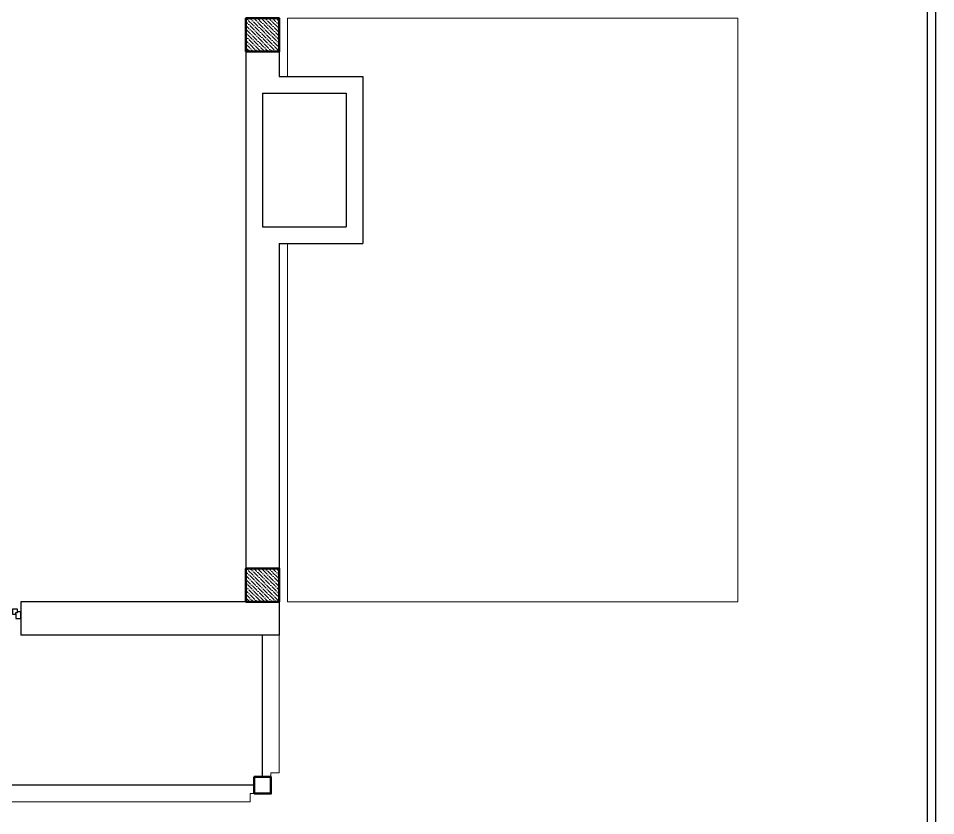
# Model space of a CAD drawing. Header units: millimetres. Extents: x -205382 to -191935, y -245869 to -242620.
# Drawn here: x -193173 to -192072, y -245048 to -244091 of the extents above; entities that cross this region are included whole.
import ezdxf

# ---------------------------------------------------------------- set-up
doc = ezdxf.new("R2010")
doc.units = ezdxf.units.MM
doc.header["$LTSCALE"] = 40
for name, color, linetype, lineweight in [('DIVAR 09', 7, 'Continuous', 9), ('DIVAR 30', 7, 'Continuous', 30), ('KALONA', 7, 'Continuous', 50), ('PENCERE', 5, 'Continuous', 30)]:
    doc.layers.add(name, color=color, linetype=linetype, lineweight=lineweight)

msp = doc.modelspace()

# ---------------------------------------------------------------- hatches: boundary and pattern name
at = {"layer": 'KALONA', "lineweight": 5, "ltscale": 100}
h = msp.add_hatch(dxfattribs=at)
h.set_pattern_fill('ANSI36', color=129, angle=90, style=0)
h.set_pattern_definition([(135, (-192899.5513, -244131.0427), (-6.17393, 1.6838), [7.9375, -1.5875, 0, -1.5875])])
h.paths.add_polyline_path([(-192899.6, -244131), (-192899.6, -244091), (-192859.6, -244091), (-192859.6, -244131)])
h = msp.add_hatch(dxfattribs=at)
h.set_pattern_fill('ANSI36', color=129, angle=90, style=0)
h.set_pattern_definition([(135, (-192899.5513, -244791.0427), (-6.17393, 1.6838), [7.9375, -1.5875, 0, -1.5875])])
h.paths.add_polyline_path([(-192899.6, -244791), (-192899.6, -244751), (-192859.6, -244751), (-192859.6, -244791)])

# ---------------------------------------------------------------- linework, layer by layer
for points in [[(-196187.4, -245739.3), (-192072.4, -245739.3), (-192072.4, -242799.3), (-196187.4, -242799.3)], [(-196177.4, -245729.3), (-192082.4, -245729.3), (-192082.4, -242809.3), (-196177.4, -242809.3)]]:
    msp.add_lwpolyline(points, close=True)
at = {"layer": 'DIVAR 09', "ltscale": 5}
for p, q in [((-192849.6, -244161), (-192849.6, -244091)), ((-192849.6, -244091), (-192309.6, -244091)), ((-192309.6, -244091), (-192309.6, -244791)), ((-192849.6, -244791), (-192849.6, -244361)), ((-192309.6, -244791), (-192849.6, -244791)), ((-192859.6, -244996), (-192859.6, -244831)), ((-192869.6, -244996), (-192859.6, -244996)), ((-192869.6, -245001), (-192869.6, -244996)), ((-192894.6, -245021), (-192894.6, -245031)), ((-192889.6, -245021), (-192894.6, -245021)), ((-193424.6, -245031), (-192894.6, -245031))]:
    msp.add_line(p, q, dxfattribs=at)
at = {"layer": 'DIVAR 30', "ltscale": 5}
for p, q in [((-192899.6, -244131), (-192899.6, -244751)), ((-192859.6, -244131), (-192859.6, -244161)), ((-192859.6, -244161), (-192759.6, -244161)), ((-192759.6, -244161), (-192759.6, -244361)), ((-192879.6, -244181), (-192879.6, -244341)), ((-192879.6, -244181), (-192779.6, -244181)), ((-192779.6, -244181), (-192779.6, -244341)), ((-192879.6, -244341), (-192779.6, -244341)), ((-192859.6, -244361), (-192859.6, -244751)), ((-192859.6, -244361), (-192759.6, -244361)), ((-192899.6, -244791), (-193169.6, -244791)), ((-193169.6, -244791), (-193169.6, -244831)), ((-192859.6, -244791), (-192859.6, -244831)), ((-192859.6, -244831), (-193169.6, -244831)), ((-192879.6, -245001), (-192879.6, -244831)), ((-192889.6, -245011), (-193429.6, -245011))]:
    msp.add_line(p, q, dxfattribs=at)
at = {"layer": 'KALONA', "ltscale": 5}
for points in [[(-192899.6, -244131), (-192899.6, -244091), (-192859.6, -244091), (-192859.6, -244131)], [(-192899.6, -244791), (-192899.6, -244751), (-192859.6, -244751), (-192859.6, -244791)], [(-192889.6, -245021), (-192889.6, -245001), (-192869.6, -245001), (-192869.6, -245021)]]:
    msp.add_lwpolyline(points, close=True, dxfattribs=at)
at = {"layer": 'PENCERE'}
msp.add_lwpolyline([(-193175.6, -244806), (-193175.6, -244804), (-193173.6, -244804), (-193173.6, -244800), (-193179.6, -244800), (-193179.6, -244806), (-193175.6, -244806), (-193175.6, -244811), (-193169.6, -244811), (-193169.6, -244803), (-193173.6, -244803)], dxfattribs=at)

doc.saveas('drawing.dxf')
